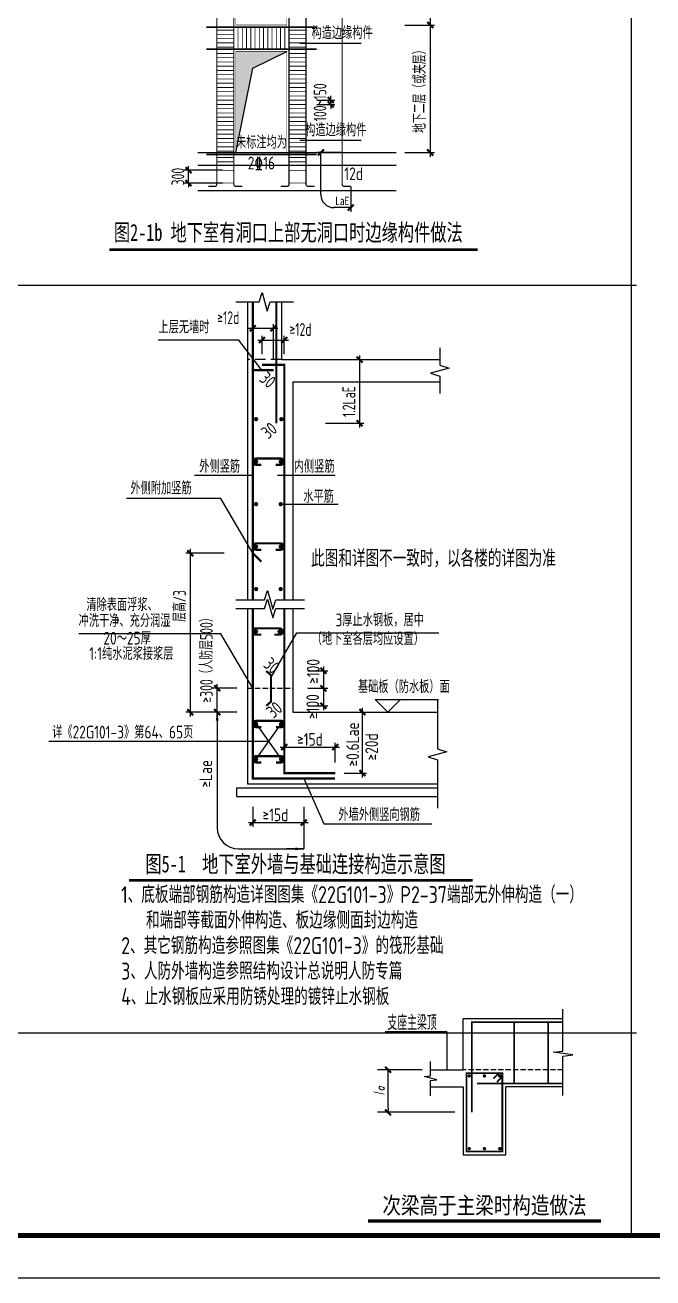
# Model space of a CAD drawing. Extents: x 698102 to 803227, y -138366 to 57555.
# Drawn here: x 760441 to 775212, y -138366 to -108868 of the extents above; entities that cross this region are included whole.
import ezdxf
from ezdxf.enums import TextEntityAlignment as Align

# ---------------------------------------------------------------- set-up
doc = ezdxf.new("R2010")
doc.units = 0
doc.header["$LTSCALE"] = 500
doc.linetypes.add('DASH', pattern=[0.35, 0.25, -0.1])
doc.linetypes.add('DASHED', pattern=[0.75, 0.5, -0.25])
doc.layers.get('0').update_dxf_attribs({"linetype": 'CONTINUOUS'})
doc.layers.get('Defpoints').update_dxf_attribs({"color": 1, "linetype": 'CONTINUOUS'})
doc.layers.add('_TSZ_PLOT_MARK', color=1, linetype='CONTINUOUS', plot=False)
for name, color, linetype in [('A-ANNO-TITLE', 4, 'CONTINUOUS'), ('BASE', 142, 'CONTINUOUS'), ('BURY', 14, 'CONTINUOUS'), ('DIM', 83, 'CONTINUOUS'), ('FLOOR', 113, 'CONTINUOUS'), ('gs-mbtu1', 221, 'CONTINUOUS'), ('HATCH', 251, 'CONTINUOUS'), ('REINL', 12, 'CONTINUOUS'), ('TAB', 132, 'CONTINUOUS'), ('TEXT', 7, 'CONTINUOUS'), ('THICK', 6, 'CONTINUOUS'), ('THIN', 131, 'CONTINUOUS'), ('WALL_DE', 25, 'CONTINUOUS'), ('文字__图名', 7, 'CONTINUOUS'), ('结-详图剖断线', 3, 'CONTINUOUS'), ('结-详图图名', 143, 'CONTINUOUS'), ('结-详图图块', 7, 'CONTINUOUS'), ('结-详图尺寸标高1', 3, 'CONTINUOUS'), ('结-详图文字', 81, 'CONTINUOUS'), ('结-详图板', 40, 'CONTINUOUS'), ('结-详图标注线', 254, 'CONTINUOUS'), ('结-详图梁1', 141, 'DASH'), ('结-详图梁2', 61, 'DASH'), ('结-详图钢筋1', 111, 'CONTINUOUS'), ('结-详图钢筋2', 11, 'CONTINUOUS'), ('结-详图钢筋3', 8, 'CONTINUOUS'), ('结-详图钢筋4', 231, 'CONTINUOUS'), ('结-说明文字不同字体', 4, 'CONTINUOUS')]:
    doc.layers.add(name, color=color, linetype=linetype)
doc.styles.add('HZ', font='simhei.ttf', dxfattribs={"width": 0.7})
doc.styles.add('ITALICC', font='italicc', dxfattribs={"width": 0.75, "height": 400})
doc.styles.add('TSSD', font='tssdeng.shx', dxfattribs={"width": 0.6, "bigfont": 'tssdchn.shx'})
doc.styles.add('TSSD_Dimension', font='Tssdeng.shx', dxfattribs={"width": 0.7, "bigfont": 'hztxt.shx'})
doc.styles.add('TSSD_Norm', font='tssdeng.shx', dxfattribs={"width": 0.8, "bigfont": 'hztxt.shx'})
doc.styles.add('TSSD_Rein', font='tssdeng.shx', dxfattribs={"width": 0.7, "bigfont": 'hztxt.shx'})
doc.styles.add('宋体', font='', dxfattribs={"width": 0.8})
doc.styles.add('黑体', font='simhei.ttf')
doc.styles.get('宋体').set_extended_font_data('SimSun')
doc.dimstyles.get("Standard").update_dxf_attribs({"dimtxt": 0.18, "dimasz": 0.18, "dimexe": 0.18, "dimexo": 0.0625, "dimgap": 0.09, "dimtad": 0, "dimtih": 1, "dimtoh": 1, "dimdec": 4, "dimzin": 0, "dimdsep": 46, "dimtxsty": 'Standard', "dimcen": 0.09, "dimadec": 0, "dimazin": 0, "dimtfac": 1, "dimtdec": 4, "dimtofl": 0, "dimtmove": 0, "dimatfit": 3, "dimfxl": 1, "dimtolj": 1, "dimtzin": 0, "dimarcsym": 0})
doc.dimstyles.new('TSSD_100_100', dxfattribs={"dimtxt": 300, "dimasz": 100, "dimexe": 100, "dimexo": 250, "dimgap": 100, "dimtad": 1, "dimdec": 0, "dimzin": 0, "dimdsep": 46, "dimtxsty": 'TSSD_Dimension', "dimblk": 'ARCHTICK', "dimcen": 0, "dimdle": 100, "dimclrt": 7, "dimadec": 0, "dimazin": 0, "dimtfac": 1, "dimtdec": 0, "dimtix": 1, "dimtmove": 2, "dimatfit": 3, "dimfxl": 800, "dimfxlon": 1, "dimtolj": 1, "dimtzin": 0, "dimarcsym": 0})
doc.dimstyles.new('XT', dxfattribs={"dimtxt": 300, "dimasz": 100, "dimexe": 250, "dimexo": 250, "dimgap": 100, "dimtad": 1, "dimdec": 0, "dimzin": 0, "dimdsep": 46, "dimtxsty": 'TSSD_Dimension', "dimblk": '_tsdbk', "dimcen": 0, "dimclrt": 7, "dimadec": 0, "dimazin": 0, "dimtfac": 1, "dimtdec": 0, "dimtix": 1, "dimtmove": 2, "dimatfit": 3, "dimldrblk": '_tsdbk', "dimfxl": 1, "dimtolj": 1, "dimtzin": 0, "dimarcsym": 0})

# ---------------------------------------------------------------- blocks, each defined once
blk = doc.blocks.new('_ArchTick')
at = {"color": 0, "linetype": 'ByBlock', "const_width": 0.5}
blk.add_lwpolyline([(-0.71, -0.71), (0.71, 0.71)], dxfattribs=at)
blk = doc.blocks.new('*D189')
at = {"layer": 'Defpoints', "color": 0, "transparency": 16777216}
for p in [(765593, -121302), (764326, -125045), (765894, -125045)]:
    blk.add_point(p, dxfattribs=at)
at = {"layer": 'DIM', "color": 0, "lineweight": -2, "transparency": 16777216}
for p, q in [((764326, -121202), (764326, -125145)), ((765126, -121302), (764226, -121302)), ((765126, -125045), (764226, -125045))]:
    blk.add_line(p, q, dxfattribs=at)
at = {"layer": 'DIM', "color": 0, "lineweight": -2, "transparency": 16777216, "xscale": 100, "yscale": 100, "zscale": 100}
for p, rotation in [((764326, -121302), 90), ((764326, -125045), 270)]:
    blk.add_blockref('_ArchTick', p, dxfattribs=dict(at, rotation=rotation))
at = {"layer": 'DIM', "color": 7, "transparency": 16777216, "insert": (764076, -122544), "char_height": 300, "attachment_point": 5, "rotation": 90, "style": 'TSSD_Dimension'}
blk.add_mtext('\\A1;层高/3', dxfattribs=at)
blk = doc.blocks.new('*D190')
at = {"layer": 'Defpoints', "color": 0, "transparency": 16777216}
for p in [(764960, -124484), (765675, -124484), (765675, -125045)]:
    blk.add_point(p, dxfattribs=at)
at = {"layer": 'DIM', "color": 0, "lineweight": -2, "transparency": 16777216}
for p, q in [((764960, -125145), (764960, -124384)), ((765425, -124484), (764860, -124484)), ((765425, -125045), (764860, -125045))]:
    blk.add_line(p, q, dxfattribs=at)
at = {"layer": 'DIM', "color": 0, "lineweight": -2, "transparency": 16777216, "xscale": 100, "yscale": 100, "zscale": 100}
for p, rotation in [((764960, -124484), 90), ((764960, -125045), 270)]:
    blk.add_blockref('_ArchTick', p, dxfattribs=dict(at, rotation=rotation))
at = {"layer": 'DIM', "color": 7, "transparency": 16777216, "insert": (764710, -123758), "char_height": 300, "attachment_point": 5, "rotation": 90, "style": 'TSSD_Dimension'}
blk.add_mtext('\\A1;≥300（人防层500）', dxfattribs=at)
blk = doc.blocks.new('*D191')
at = {"layer": 'Defpoints', "color": 0, "transparency": 16777216}
for p in [(767697, -125045), (768376, -125045), (767697, -126482)]:
    blk.add_point(p, dxfattribs=at)
at = {"layer": 'DIM', "color": 0, "lineweight": -2, "transparency": 16777216}
for p, q in [((767947, -125045), (768476, -125045)), ((768376, -126582), (768376, -124945)), ((767947, -126482), (768476, -126482))]:
    blk.add_line(p, q, dxfattribs=at)
at = {"layer": 'DIM', "color": 0, "lineweight": -2, "transparency": 16777216, "xscale": 100, "yscale": 100, "zscale": 100}
for p, rotation in [((768376, -125045), 90), ((768376, -126482), 270)]:
    blk.add_blockref('_ArchTick', p, dxfattribs=dict(at, rotation=rotation))
blk = doc.blocks.new('*D192')
at = {"layer": 'Defpoints', "color": 0, "transparency": 16777216}
for p in [(767739, -125868), (766539, -126482), (767739, -126482)]:
    blk.add_point(p, dxfattribs=at)
at = {"layer": 'DIM', "color": 0, "lineweight": -2, "transparency": 16777216}
for p, q in [((766439, -125868), (767839, -125868)), ((766539, -126232), (766539, -125768)), ((767739, -126232), (767739, -125768))]:
    blk.add_line(p, q, dxfattribs=at)
at = {"layer": 'DIM', "color": 0, "lineweight": -2, "transparency": 16777216, "xscale": 100, "yscale": 100, "zscale": 100, "rotation": 180}
blk.add_blockref('_ArchTick', (766539, -125868), dxfattribs=at)
at = {"layer": 'DIM', "color": 0, "lineweight": -2, "transparency": 16777216, "xscale": 100, "yscale": 100, "zscale": 100}
blk.add_blockref('_ArchTick', (767739, -125868), dxfattribs=at)
blk = doc.blocks.new('*D193')
at = {"layer": 'Defpoints', "color": 0, "transparency": 16777216}
for p in [(765800, -127028), (767000, -127028), (767000, -127645)]:
    blk.add_point(p, dxfattribs=at)
at = {"layer": 'DIM', "color": 0, "lineweight": -2, "transparency": 16777216}
for p, q in [((765800, -127278), (765800, -127745)), ((767000, -127278), (767000, -127745)), ((765700, -127645), (767100, -127645))]:
    blk.add_line(p, q, dxfattribs=at)
at = {"layer": 'DIM', "color": 0, "lineweight": -2, "transparency": 16777216, "xscale": 100, "yscale": 100, "zscale": 100, "rotation": 180}
blk.add_blockref('_ArchTick', (765800, -127645), dxfattribs=at)
at = {"layer": 'DIM', "color": 0, "lineweight": -2, "transparency": 16777216, "xscale": 100, "yscale": 100, "zscale": 100}
blk.add_blockref('_ArchTick', (767000, -127645), dxfattribs=at)
blk = doc.blocks.new('*D194')
at = {"layer": 'Defpoints', "color": 0, "transparency": 16777216}
for p in [(766845, -124072), (766845, -124484), (767461, -124484)]:
    blk.add_point(p, dxfattribs=at)
at = {"layer": 'DIM', "color": 0, "lineweight": -2, "transparency": 16777216}
for p, q in [((767095, -124072), (767561, -124072)), ((767461, -123972), (767461, -124584)), ((767095, -124484), (767561, -124484))]:
    blk.add_line(p, q, dxfattribs=at)
at = {"layer": 'DIM', "color": 0, "lineweight": -2, "transparency": 16777216, "xscale": 100, "yscale": 100, "zscale": 100}
for p, rotation in [((767461, -124072), 90), ((767461, -124484), 270)]:
    blk.add_blockref('_ArchTick', p, dxfattribs=dict(at, rotation=rotation))
blk = doc.blocks.new('*D195')
at = {"layer": 'Defpoints', "color": 0, "transparency": 16777216}
for p in [(766845, -124484), (766845, -124896), (767461, -124896)]:
    blk.add_point(p, dxfattribs=at)
at = {"layer": 'DIM', "color": 0, "lineweight": -2, "transparency": 16777216}
for p, q in [((767461, -124384), (767461, -124996)), ((767095, -124484), (767561, -124484)), ((767095, -124896), (767561, -124896))]:
    blk.add_line(p, q, dxfattribs=at)
at = {"layer": 'DIM', "color": 0, "lineweight": -2, "transparency": 16777216, "xscale": 100, "yscale": 100, "zscale": 100}
for p, rotation in [((767461, -124484), 90), ((767461, -124896), 270)]:
    blk.add_blockref('_ArchTick', p, dxfattribs=dict(at, rotation=rotation))
blk = doc.blocks.new('*D196')
at = {"layer": 'Defpoints', "color": 0, "transparency": 16777216}
for p in [(766350, -116744), (766350, -118244), (768309, -118244)]:
    blk.add_point(p, dxfattribs=at)
at = {"layer": 'DIM', "color": 0, "lineweight": -2, "transparency": 16777216}
for p, q in [((767509, -116744), (768409, -116744)), ((768309, -116644), (768309, -118344)), ((767509, -118244), (768409, -118244))]:
    blk.add_line(p, q, dxfattribs=at)
at = {"layer": 'DIM', "color": 0, "lineweight": -2, "transparency": 16777216, "xscale": 100, "yscale": 100, "zscale": 100}
for p, rotation in [((768309, -116744), 90), ((768309, -118244), 270)]:
    blk.add_blockref('_ArchTick', p, dxfattribs=dict(at, rotation=rotation))
at = {"layer": 'DIM', "color": 7, "transparency": 16777216, "insert": (768059, -117734), "char_height": 300, "attachment_point": 5, "rotation": 90, "style": 'TSSD_Dimension'}
blk.add_mtext('\\A1;1.2LaE', dxfattribs=at)
blk = doc.blocks.new('*D197')
at = {"layer": 'Defpoints', "color": 0, "transparency": 16777216}
for p in [(766539, -116285), (766016, -116869), (766539, -116869)]:
    blk.add_point(p, dxfattribs=at)
at = {"layer": 'DIM', "color": 0, "lineweight": -2, "transparency": 16777216}
for p, q in [((766016, -116619), (766016, -116185)), ((766539, -116619), (766539, -116185)), ((765916, -116285), (766639, -116285))]:
    blk.add_line(p, q, dxfattribs=at)
at = {"layer": 'DIM', "color": 0, "lineweight": -2, "transparency": 16777216, "xscale": 100, "yscale": 100, "zscale": 100, "rotation": 180}
blk.add_blockref('_ArchTick', (766016, -116285), dxfattribs=at)
at = {"layer": 'DIM', "color": 0, "lineweight": -2, "transparency": 16777216, "xscale": 100, "yscale": 100, "zscale": 100}
blk.add_blockref('_ArchTick', (766539, -116285), dxfattribs=at)
at = {"layer": 'DIM', "color": 7, "transparency": 16777216, "insert": (766921, -116035), "char_height": 300, "attachment_point": 5, "style": 'TSSD_Dimension'}
blk.add_mtext('\\A1;≥12d', dxfattribs=at)
blk = doc.blocks.new('*D198')
at = {"layer": 'Defpoints', "color": 0, "transparency": 16777216}
for p in [(766286, -116007), (765800, -116994), (766286, -116994)]:
    blk.add_point(p, dxfattribs=at)
at = {"layer": 'DIM', "color": 0, "lineweight": -2, "transparency": 16777216}
for p, q in [((765800, -116744), (765800, -115907)), ((766286, -116744), (766286, -115907)), ((765700, -116007), (766386, -116007))]:
    blk.add_line(p, q, dxfattribs=at)
at = {"layer": 'DIM', "color": 0, "lineweight": -2, "transparency": 16777216, "xscale": 100, "yscale": 100, "zscale": 100, "rotation": 180}
blk.add_blockref('_ArchTick', (765800, -116007), dxfattribs=at)
at = {"layer": 'DIM', "color": 0, "lineweight": -2, "transparency": 16777216, "xscale": 100, "yscale": 100, "zscale": 100}
blk.add_blockref('_ArchTick', (766286, -116007), dxfattribs=at)
at = {"layer": 'DIM', "color": 7, "transparency": 16777216, "insert": (765222, -115757), "char_height": 300, "attachment_point": 5, "style": 'TSSD_Dimension'}
blk.add_mtext('\\A1;≥12d', dxfattribs=at)
blk = doc.blocks.new('*D210')
at = {"layer": 'Defpoints', "color": 0, "transparency": 16777216}
for p in [(769126, -105867), (769126, -108867), (769973, -108867)]:
    blk.add_point(p, dxfattribs=at)
at = {"layer": 'DIM', "color": 0, "lineweight": -2, "transparency": 16777216}
for p, q in [((769376, -105867), (770073, -105867)), ((769973, -105767), (769973, -108967)), ((769376, -108867), (770073, -108867))]:
    blk.add_line(p, q, dxfattribs=at)
at = {"layer": 'DIM', "color": 0, "lineweight": -2, "transparency": 16777216, "xscale": 100, "yscale": 100, "zscale": 100}
for p, rotation in [((769973, -105867), 90), ((769973, -108867), 270)]:
    blk.add_blockref('_ArchTick', p, dxfattribs=dict(at, rotation=rotation))
at = {"layer": 'DIM', "color": 7, "transparency": 16777216, "insert": (769723, -107367), "char_height": 300, "attachment_point": 5, "rotation": 90, "style": 'TSSD_Dimension'}
blk.add_mtext('\\A1;地下一层', dxfattribs=at)
blk = doc.blocks.new('*D211')
at = {"layer": 'Defpoints', "color": 0, "transparency": 16777216}
for p in [(769126, -108867), (769126, -111867), (769973, -111867)]:
    blk.add_point(p, dxfattribs=at)
at = {"layer": 'DIM', "color": 0, "lineweight": -2, "transparency": 16777216}
for p, q in [((769973, -108767), (769973, -111967)), ((769376, -108867), (770073, -108867)), ((769376, -111867), (770073, -111867))]:
    blk.add_line(p, q, dxfattribs=at)
at = {"layer": 'DIM', "color": 0, "lineweight": -2, "transparency": 16777216, "xscale": 100, "yscale": 100, "zscale": 100}
for p, rotation in [((769973, -108867), 90), ((769973, -111867), 270)]:
    blk.add_blockref('_ArchTick', p, dxfattribs=dict(at, rotation=rotation))
at = {"layer": 'DIM', "color": 7, "transparency": 16777216, "insert": (769723, -110367), "char_height": 300, "attachment_point": 5, "rotation": 90, "style": 'TSSD_Dimension'}
blk.add_mtext('\\A1;地下二层（或夹层）', dxfattribs=at)
blk = doc.blocks.new('*D233')
at = {"layer": 'Defpoints', "color": 0, "transparency": 16777216}
for p in [(767052, -110637), (767052, -110737), (767632, -110637)]:
    blk.add_point(p, dxfattribs=at)
at = {"layer": 'DIM', "color": 0, "lineweight": -2, "transparency": 16777216}
for p, q in [((767632, -110637), (767632, -110537)), ((767302, -110637), (767732, -110637)), ((767302, -110737), (767732, -110737)), ((767632, -110737), (767632, -110637)), ((767632, -110737), (767632, -110837))]:
    blk.add_line(p, q, dxfattribs=at)
at = {"layer": 'DIM', "color": 0, "lineweight": -2, "transparency": 16777216, "xscale": 100, "yscale": 100, "zscale": 100}
for p, rotation in [((767632, -110637), 270), ((767632, -110737), 90)]:
    blk.add_blockref('_ArchTick', p, dxfattribs=dict(at, rotation=rotation))
at = {"layer": 'DIM', "color": 7, "transparency": 16777216, "insert": (767382, -110687), "char_height": 300, "attachment_point": 5, "rotation": 90, "style": 'TSSD_Dimension'}
blk.add_mtext('\\A1;100~150', dxfattribs=at)
blk = doc.blocks.new('*D234')
at = {"layer": 'Defpoints', "color": 0, "transparency": 16777216}
for p in [(764286, -112287), (765582, -112287), (765582, -112587)]:
    blk.add_point(p, dxfattribs=at)
at = {"layer": 'DIM', "color": 0, "lineweight": -2, "transparency": 16777216}
for p, q in [((765086, -112287), (764186, -112287)), ((764286, -112287), (764286, -112187)), ((764286, -112587), (764286, -112287)), ((765086, -112587), (764186, -112587)), ((764286, -112587), (764286, -112687))]:
    blk.add_line(p, q, dxfattribs=at)
at = {"layer": 'DIM', "color": 0, "lineweight": -2, "transparency": 16777216, "xscale": 100, "yscale": 100, "zscale": 100}
for p, rotation in [((764286, -112287), 270), ((764286, -112587), 90)]:
    blk.add_blockref('_ArchTick', p, dxfattribs=dict(at, rotation=rotation))
at = {"layer": 'DIM', "color": 7, "transparency": 16777216, "insert": (764036, -112437), "char_height": 300, "attachment_point": 5, "rotation": 90, "style": 'TSSD_Dimension'}
blk.add_mtext('\\A1;300', dxfattribs=at)
blk = doc.blocks.new('_tsdbk')
blk.add_line((-1, 0), (0, 0))
at = {"const_width": 0.5}
blk.add_lwpolyline([(-0.7, -0.7), (0.7, 0.7)], dxfattribs=at)
blk = doc.blocks.new('*D270')
at = {"layer": 'Defpoints', "color": 0, "transparency": 16777216}
for p in [(2283702, -663025), (2284702, -663025), (2285470, -664025)]:
    blk.add_point(p, dxfattribs=at)
at = {"layer": '结-详图尺寸标高1', "color": 0, "lineweight": -2, "transparency": 16777216}
for p, q in [((2284502, -663025), (2283452, -663025)), ((2283702, -663925), (2283702, -663125)), ((2285270, -664025), (2283452, -664025))]:
    blk.add_line(p, q, dxfattribs=at)
at = {"layer": '结-详图尺寸标高1', "color": 0, "lineweight": -2, "transparency": 16777216, "xscale": 100, "yscale": 100, "zscale": 100}
for p, rotation in [((2283702, -663025), 90), ((2283702, -664025), 270)]:
    blk.add_blockref('_tsdbk', p, dxfattribs=dict(at, rotation=rotation))
blk = doc.blocks.new('la')
at = {"layer": '结-说明文字不同字体', "style": 'ITALICC', "width": 0.75}
for s, height, p in [('l', 350, (-145, 0)), ('a', 250, (0, 0))]:
    blk.add_text(s, height=height, dxfattribs=at).set_placement(p)
blk = doc.blocks.new('h-8')
at = {"layer": '文字__图名', "const_width": 80}
blk.add_lwpolyline([(2283226.1, -666586.6), (2288713, -666586.6)], dxfattribs=at)
at = {"layer": '结-详图剖断线'}
for points in [[(2287816.1, -663632.5), (2287816.1, -662706.1), (2288049.4, -662671.6), (2287583.4, -662608.9), (2287816.1, -662583.2), (2287816.1, -661598.2)], [(2284701.9, -663636.3), (2284701.9, -663273.1), (2284845.3, -663263.2), (2284560.5, -663184.4), (2284701.9, -663168.5), (2284701.9, -662825.9)]]:
    blk.add_lwpolyline(points, dxfattribs=at)
at = {"layer": '结-详图板', "linetype": 'DASH'}
blk.add_line((2287816.1, -663025.3), (2285469.5, -663025.3), dxfattribs=at)
at = {"layer": '结-详图板'}
blk.add_line((2284701.9, -663425.3), (2285469.5, -663425.3), dxfattribs=at)
at = {"layer": '结-详图标注线'}
for q in [(2283633.9, -662130.7), (2285085.7, -663025.3)]:
    blk.add_line((2285085.7, -662130.7), q, dxfattribs=at)
at = {"layer": '结-详图梁1', "linetype": 'Continuous'}
blk.add_line((2284701.9, -663025.3), (2285469.5, -663025.3), dxfattribs=at)
blk.add_lwpolyline([(2285469.5, -663425.3), (2285469.5, -665025.3), (2286469.5, -665025.3), (2286469.5, -663425.3)], dxfattribs=at)
at = {"layer": '结-详图梁2', "linetype": 'Continuous'}
for p, q in [((2285469.5, -663025.3), (2285469.5, -661825.3)), ((2287816.1, -661825.3), (2285469.5, -661825.3)), ((2287816.1, -663425.3), (2286469.5, -663425.3))]:
    blk.add_line(p, q, dxfattribs=at)
at = {"layer": '结-详图钢筋1', "const_width": 40}
for points in [[(2287816.1, -661905.3), (2285668.7, -661905.3), (2285668.7, -664025.3)], [(2287816.1, -663345.3), (2285797.6, -663345.3)]]:
    blk.add_lwpolyline(points, dxfattribs=at)
at = {"layer": '结-详图钢筋2', "const_width": 40}
for points in [[(2286669.5, -661905.3), (2286669.5, -663345.3)], [(2287469.5, -661905.3), (2287469.5, -663345.3)]]:
    blk.add_lwpolyline(points, dxfattribs=at)
at = {"layer": '结-详图钢筋3', "const_width": 40}
blk.add_lwpolyline([(2285549.5, -663105.3), (2286389.5, -663105.3), (2286389.5, -664945.3), (2285549.5, -664945.3)], close=True, dxfattribs=at)
for points in [[(2286308.4, -663105.3), (2286181.1, -663232.6)], [(2286389.5, -663186.4), (2286262.3, -663313.7)]]:
    blk.add_lwpolyline(points, dxfattribs=at)
for points in [[(2285949.5, -663167.5, 1), (2285989.5, -663167.5, 1)], [(2286348.8, -663167.5, -1), (2286308.8, -663167.5, -1)], [(2285590.3, -664883, -1), (2285630.3, -664883, -1)], [(2285949.5, -664883, -1), (2285989.5, -664883, -1)], [(2286348.8, -664883, 1), (2286308.8, -664883, 1)]]:
    blk.add_lwpolyline(points, format="xyb", close=True, dxfattribs=at)
at = {"layer": '结-详图钢筋4', "const_width": 40}
blk.add_lwpolyline([(2285590.3, -663167.5, 1), (2285630.3, -663167.5, 1)], format="xyb", close=True, dxfattribs=at)
at = {"layer": '结-详图图块', "xscale": 0.7142857142857147, "yscale": 0.7142857142857147, "zscale": 0.7142857142857147, "rotation": 90}
blk.add_blockref('la', (2283607.9, -663523.6), dxfattribs=at)
at = {"layer": '文字__图名', "style": 'HZ', "width": 0.8}
blk.add_text('次梁高于主梁时构造做法', height=400, dxfattribs=at).set_placement((2285969.6, -666416.6), align=Align.CENTER)
at = {"layer": '结-详图图名', "color": 7, "style": 'TSSD', "width": 0.7}
blk.add_text('方标世纪', height=0.35, dxfattribs=at).set_placement((2285969.5, -666586.6), align=Align.CENTER)
at = {"layer": '结-详图文字', "style": 'TSSD', "width": 0.7}
blk.add_text('支座主梁顶', height=350, dxfattribs=at).set_placement((2283684.2, -662090.3))
at = {"layer": '结-说明文字不同字体', "style": 'ITALICC', "width": 0.75}
for s, height, p in [('a', 178.6, (2283607.9, -663523.6)), ('a', 178.6, (2283607.9, -663523.6)), ('a', 178.6, (2283607.9, -663523.6)), ('l', 250, (2283607.9, -663626.8)), ('l', 250, (2283607.9, -663626.8)), ('l', 250, (2283607.9, -663626.8))]:
    blk.add_text(s, height=height, rotation=90, dxfattribs=at).set_placement(p)
at = {"layer": '结-详图尺寸标高1'}
dim = blk.add_linear_dim(base=(2283702.1, -663025.3), p1=(2285469.5, -664025.3), p2=(2284701.9, -663025.3), angle=270, text=' ', dimstyle='XT', override={"dimtxt": 350, "dimexo": 200, "dimlfac": 0.25}, dxfattribs=at)
dim.commit()
dim.dimension.update_dxf_attribs({"geometry": '*D270', "text_midpoint": (2283702.1, -663525.3)})

msp = doc.modelspace()

# ---------------------------------------------------------------- hatches: boundary and pattern name
at = {"layer": 'HATCH'}
h = msp.add_hatch(color=256, dxfattribs=at)
h.paths.add_polyline_path([(766001.54, -109786.72), (766601.54, -109486.72), (766001.54, -109486.72)])
h.paths.add_polyline_path([(765401.54, -109486.72), (765401.54, -111866.72), (765801.54, -109886.72), (766001.54, -109786.72), (766001.54, -109486.72)])

# ---------------------------------------------------------------- linework, layer by layer
at = {"layer": '_TSZ_PLOT_MARK'}
msp.add_lwpolyline([(698101.92, -138366.22), (803226.92, -138366.22), (803226.92, -78966.22), (698101.92, -78966.22)], close=True, dxfattribs=at)
at = {"layer": 'A-ANNO-TITLE'}
msp.add_lwpolyline([(698101.92, -138366.22), (803226.92, -138366.22), (803226.92, -78966.22), (698101.92, -78966.22)], close=True, dxfattribs=at)
at = {"layer": 'A-ANNO-TITLE', "const_width": 120}
msp.add_lwpolyline([(700601.92, -137366.22), (802226.92, -137366.22), (802226.92, -79966.22), (700601.92, -79966.22)], close=True, dxfattribs=at)
at = {"layer": 'BASE', "linetype": 'DASH'}
msp.add_line((765675.49, -124484.07), (766738.64, -124484.07), dxfattribs=at)
at = {"layer": 'BASE'}
for p, q in [((766738.64, -125044.68), (770144.95, -125044.68)), ((765416.73, -126826.12), (770144.95, -126826.12)), ((765416.73, -126826.12), (765416.73, -127027.77)), ((765675.49, -126732.18), (770144.95, -126732.18)), ((765416.73, -127027.77), (770144.95, -127027.77))]:
    msp.add_line(p, q, dxfattribs=at)
at = {"layer": 'BURY', "linetype": 'DASH', "const_width": 50}
msp.add_lwpolyline([(766114.23, -124071.91), (766228.41, -124179.57), (766228.41, -124795.61), (766114.23, -124896.23)], dxfattribs=at)
at = {"layer": 'DIM'}
for p, q in [((767901.54, -111866.72), (767301.54, -111866.72)), ((767401.54, -112866.72), (767401.54, -111866.72)), ((768101.54, -112666.72), (768101.54, -113266.72)), ((768101.54, -113166.72), (767701.54, -113166.72)), ((764430.49, -119463.76), (765800.49, -119463.76)), ((766379, -119463.76), (767733.28, -119463.76)), ((766454, -120147.1), (767808.28, -120147.1)), ((768976.46, -125044.68), (768676.46, -124744.68)), ((768676.46, -124744.68), (769276.46, -124744.68)), ((768976.46, -125044.68), (769276.46, -124744.68)), ((769276.46, -124744.68), (770164.92, -124744.68)), ((765178.48, -125044.68), (764724.85, -125044.68)), ((764959.86, -125144.68), (764959.86, -127765.3)), ((765875.49, -126155.02), (766463.64, -125323.88)), ((765875.49, -125323.88), (766463.64, -126155.02)), ((766169.57, -125739.45), (760999.34, -125739.45)), ((767000.49, -126607.18), (767469.12, -127674.59)), ((767469.12, -127674.59), (770013.27, -127674.59)), ((767000.49, -127745.27), (767000.49, -128265.3)), ((765459.86, -128265.3), (767000.49, -128265.3))]:
    msp.add_line(p, q, dxfattribs=at)
for points in [[(765800.49, -121301.56), (765046.56, -120015.14), (762826.65, -120015.14)], [(765395.49, -122402.71), (766077.07, -122402.71), (766147.07, -122182.71), (766267.07, -122622.71), (766337.07, -122402.71), (767018.64, -122402.71)], [(765395.49, -122602.71), (766077.07, -122602.71), (766147.07, -122382.71), (766267.07, -122822.71), (766337.07, -122602.71), (767018.64, -122602.71)], [(765800.49, -124484.07), (765046.56, -123197.65), (761708.7, -123197.65)], [(766228.41, -124218.34), (766836.72, -123180.39), (770174.58, -123180.39)]]:
    msp.add_lwpolyline(points, dxfattribs=at)
for centre, radius in [((767701.54, -112866.72), 300), ((765459.86, -127765.3), 500)]:
    msp.add_arc(centre, radius, 180, 270, dxfattribs=at)
at = {"layer": 'FLOOR'}
for p, q in [((766475.49, -116743.87), (770197.99, -116743.87)), ((766738.64, -117266.1), (770197.99, -117266.1))]:
    msp.add_line(p, q, dxfattribs=at)
at = {"layer": 'HATCH'}
msp.add_lwpolyline([(765401.54, -111866.72), (765801.54, -109886.72), (766601.54, -109486.72)], dxfattribs=at)
at = {"layer": 'REINL'}
for points, const_width in [([(764951.54, -105286.72), (764951.54, -112616.72, -0.41421356), (764901.54, -112666.72), (764751.54, -112666.72)], 30), ([(765551.54, -112666.72), (765401.54, -112666.72, -0.41421356), (765351.54, -112616.72), (765351.54, -105286.72)], 30), ([(766451.54, -112666.72), (766601.54, -112666.72, 0.41421356), (766651.54, -112616.72), (766651.54, -105286.72)], 30), ([(767051.54, -105286.72), (767051.54, -112616.72, 0.41421356), (767101.54, -112666.72), (767251.54, -112666.72)], 30), ([(767901.54, -105286.72), (767901.54, -112616.72, 0.41421356), (767951.54, -112666.72), (768101.54, -112666.72)], 30), ([(765995.49, -119222.1), (765875.49, -119222.1, -1), (765875.49, -119072.1), (766454, -119072.1, -1), (766454, -119222.1), (766334, -119222.1)], 50), ([(765995.49, -121222.1), (765875.49, -121222.1, -1), (765875.49, -121072.1), (766454, -121072.1, -1), (766454, -121222.1), (766334, -121222.1)], 50), ([(765995.49, -123222.1), (765875.49, -123222.1, -1), (765875.49, -123072.1), (766427.28, -123072.1, -1), (766427.28, -123222.1), (766307.28, -123222.1)], 50), ([(765995.49, -125398.88), (765875.49, -125398.88, -1), (765875.49, -125248.88), (766463.64, -125248.88, -1), (766463.64, -125398.88), (766343.64, -125398.88)], 50), ([(765995.49, -126230.02), (765875.49, -126230.02, -1), (765875.49, -126080.02), (766463.64, -126080.02, -1), (766463.64, -126230.02), (766343.64, -126230.02)], 50)]:
    msp.add_lwpolyline(points, format="xyb", dxfattribs=dict(at, const_width=const_width))
for points, const_width in [([(767301.54, -108916.72), (764701.54, -108916.72)], 40), ([(764951.54, -108986.72), (765351.54, -108986.72)], 20), ([(764951.54, -109086.72), (765351.54, -109086.72)], 20), ([(765451.54, -108916.72), (765451.54, -109436.72)], 20), ([(765551.54, -108916.72), (765551.54, -109436.72)], 20), ([(765651.54, -108916.72), (765651.54, -109436.72)], 20), ([(765751.54, -108916.72), (765751.54, -109436.72)], 20), ([(765851.54, -108916.72), (765851.54, -109436.72)], 20), ([(765951.54, -108916.72), (765951.54, -109436.72)], 20), ([(766051.54, -108916.72), (766051.54, -109436.72)], 20), ([(766151.54, -108916.72), (766151.54, -109436.72)], 20), ([(766251.54, -108916.72), (766251.54, -109436.72)], 20), ([(766351.54, -108916.72), (766351.54, -109436.72)], 20), ([(766451.54, -108916.72), (766451.54, -109436.72)], 20), ([(766551.54, -108916.72), (766551.54, -109436.72)], 20), ([(766651.54, -108986.72), (767051.54, -108986.72)], 20), ([(766651.54, -109086.72), (767051.54, -109086.72)], 20), ([(767301.54, -109436.72), (764701.54, -109436.72)], 40), ([(764951.54, -109186.72), (765351.54, -109186.72)], 20), ([(764951.54, -109286.72), (765351.54, -109286.72)], 20), ([(764951.54, -109386.72), (765351.54, -109386.72)], 20), ([(766651.54, -109186.72), (767051.54, -109186.72)], 20), ([(766651.54, -109286.72), (767051.54, -109286.72)], 20), ([(766651.54, -109386.72), (767051.54, -109386.72)], 20), ([(764951.54, -109536.72), (765351.54, -109536.72)], 20), ([(764951.54, -109636.72), (765351.54, -109636.72)], 20), ([(764951.54, -109736.72), (765351.54, -109736.72)], 20), ([(767051.54, -109536.72), (766651.54, -109536.72)], 20), ([(767051.54, -109636.72), (766651.54, -109636.72)], 20), ([(767051.54, -109736.72), (766651.54, -109736.72)], 20), ([(764951.54, -109836.72), (765351.54, -109836.72)], 20), ([(764951.54, -109936.72), (765351.54, -109936.72)], 20), ([(764951.54, -110036.72), (765351.54, -110036.72)], 20), ([(767051.54, -109836.72), (766651.54, -109836.72)], 20), ([(767051.54, -109936.72), (766651.54, -109936.72)], 20), ([(767051.54, -110036.72), (766651.54, -110036.72)], 20), ([(764951.54, -110136.72), (765351.54, -110136.72)], 20), ([(764951.54, -110236.72), (765351.54, -110236.72)], 20), ([(767051.54, -110136.72), (766651.54, -110136.72)], 20), ([(767051.54, -110236.72), (766651.54, -110236.72)], 20), ([(764951.54, -110336.72), (765351.54, -110336.72)], 20), ([(764951.54, -110436.72), (765351.54, -110436.72)], 20), ([(764951.54, -110536.72), (765351.54, -110536.72)], 20), ([(764951.54, -110536.72), (765351.54, -110536.72)], 20), ([(767051.54, -110336.72), (766651.54, -110336.72)], 20), ([(767051.54, -110436.72), (766651.54, -110436.72)], 20), ([(767051.54, -110536.72), (766651.54, -110536.72)], 20), ([(767051.54, -110536.72), (766651.54, -110536.72)], 20), ([(764951.54, -110636.72), (765351.54, -110636.72)], 20), ([(764951.54, -110736.72), (765351.54, -110736.72)], 20), ([(764951.54, -110836.72), (765351.54, -110836.72)], 20), ([(767051.54, -110636.72), (766651.54, -110636.72)], 20), ([(767051.54, -110736.72), (766651.54, -110736.72)], 20), ([(767051.54, -110836.72), (766651.54, -110836.72)], 20), ([(764951.54, -110936.72), (765351.54, -110936.72)], 20), ([(764951.54, -111036.72), (765351.54, -111036.72)], 20), ([(764951.54, -111136.72), (765351.54, -111136.72)], 20), ([(767051.54, -110936.72), (766651.54, -110936.72)], 20), ([(767051.54, -111036.72), (766651.54, -111036.72)], 20), ([(767051.54, -111136.72), (766651.54, -111136.72)], 20), ([(764951.54, -111236.72), (765351.54, -111236.72)], 20), ([(764951.54, -111336.72), (765351.54, -111336.72)], 20), ([(764951.54, -111436.72), (765351.54, -111436.72)], 20), ([(767051.54, -111236.72), (766651.54, -111236.72)], 20), ([(767051.54, -111336.72), (766651.54, -111336.72)], 20), ([(767051.54, -111436.72), (766651.54, -111436.72)], 20), ([(764951.54, -111536.72), (765351.54, -111536.72)], 20), ([(764951.54, -111636.72), (765351.54, -111636.72)], 20), ([(764951.54, -111736.72), (765351.54, -111736.72)], 20), ([(767051.54, -111536.72), (766651.54, -111536.72)], 20), ([(767051.54, -111636.72), (766651.54, -111636.72)], 20), ([(767051.54, -111736.72), (766651.54, -111736.72)], 20), ([(767301.54, -111916.72), (764701.54, -111916.72)], 40), ([(764951.54, -111836.72), (765351.54, -111836.72)], 20), ([(764951.54, -111986.72), (765351.54, -111986.72)], 20), ([(764951.54, -112086.72), (765351.54, -112086.72)], 20), ([(767051.54, -111836.72), (766651.54, -111836.72)], 20), ([(766651.54, -111986.72), (767051.54, -111986.72)], 20), ([(766651.54, -112086.72), (767051.54, -112086.72)], 20), ([(764951.54, -112286.72), (765351.54, -112286.72)], 20), ([(766651.54, -112286.72), (767051.54, -112286.72)], 20), ([(764951.54, -112586.72), (765351.54, -112586.72)], 20), ([(766651.54, -112586.72), (767051.54, -112586.72)], 20), ([(765800.49, -122402.71), (765800.49, -115383.43)], 50), ([(766350.49, -118243.87), (766350.49, -115383.43)], 50), ([(766016.48, -116868.87), (766538.64, -116868.87), (766538.64, -122402.71)], 50), ([(765800.49, -121301.56), (766000.49, -121501.56)], 50), ([(765800.49, -122602.71), (765800.49, -126607.18), (767732.62, -126607.18)], 50), ([(766538.64, -122602.71), (766538.64, -126482.18), (767738.64, -126482.18)], 50)]:
    msp.add_lwpolyline(points, dxfattribs=dict(at, const_width=const_width))
at = {"layer": 'REINL', "linetype": 'DASHED', "ltscale": 0.25, "const_width": 50}
msp.add_lwpolyline([(766286.15, -116993.87), (765800.49, -116993.87)], dxfattribs=at)
at = {"layer": 'REINL', "const_width": 50}
for points in [[(765850.49, -118147.1, 1), (765900.49, -118147.1, 1)], [(766444.08, -118147.1, 1), (766494.08, -118147.1, 1)], [(765850.49, -119147.1, 1), (765900.49, -119147.1, 1)], [(766429, -119147.1, 1), (766479, -119147.1, 1)], [(765850.49, -120147.1, 1), (765900.49, -120147.1, 1)], [(766429, -120147.1, 1), (766479, -120147.1, 1)], [(765850.49, -121147.1, 1), (765900.49, -121147.1, 1)], [(766429, -121147.1, 1), (766479, -121147.1, 1)], [(765850.49, -122147.1, 1), (765900.49, -122147.1, 1)], [(766429, -122147.1, 1), (766479, -122147.1, 1)], [(765850.49, -123147.1, 1), (765900.49, -123147.1, 1)], [(766402.28, -123147.1, 1), (766452.28, -123147.1, 1)], [(765850.49, -125323.88, 1), (765900.49, -125323.88, 1)], [(766438.64, -125323.88, 1), (766488.64, -125323.88, 1)], [(765850.49, -126155.02, 1), (765900.49, -126155.02, 1)], [(766438.64, -126155.02, 1), (766488.64, -126155.02, 1)]]:
    msp.add_lwpolyline(points, format="xyb", close=True, dxfattribs=at)
at = {"layer": 'TAB'}
for p, q in [((774701.92, -79966.22), (774701.92, -137366.22)), ((759881.92, -132591.38), (774823.38, -132591.38)), ((759881.92, -137366.22), (795726.92, -137366.22))]:
    msp.add_line(p, q, dxfattribs=at)
msp.add_lwpolyline([(774823.38, -114999.55), (759881.92, -114999.55), (759881.92, -102723.37), (774823.38, -102723.37)], dxfattribs=at)
at = {"layer": 'TEXT'}
for points in [[(766901.54, -109290.5), (768351.54, -109290.5)], [(766901.54, -111576.72), (768351.54, -111576.72)]]:
    msp.add_lwpolyline(points, dxfattribs=at)
at = {"layer": 'THICK', "color": 161, "const_width": 63}
for points in [[(762426.01, -114152.47), (771091.67, -114152.47)], [(762884.49, -129002.32), (770970.93, -129002.32)]]:
    msp.add_lwpolyline(points, dxfattribs=at)
at = {"layer": 'THIN'}
for points in [[(765395.49, -115383.43), (765945.49, -115383.43), (766015.49, -115163.43), (766135.49, -115603.43), (766205.49, -115383.43), (766755.49, -115383.43)], [(770197.99, -116463.87), (770197.99, -116874.99), (770417.99, -116944.99), (769977.99, -117064.99), (770197.99, -117134.99), (770197.99, -117546.1)], [(770144.95, -124764.68), (770144.95, -125906.23), (770364.95, -125976.23), (769924.95, -126096.23), (770144.95, -126166.23), (770144.95, -127307.77)]]:
    msp.add_lwpolyline(points, dxfattribs=at)
at = {"layer": 'WALL_DE'}
for p, q in [((765675.49, -115383.43), (765675.49, -122402.71)), ((766475.49, -115383.43), (766475.49, -116743.87)), ((766738.64, -117266.1), (766738.64, -122402.71)), ((765675.49, -122602.71), (765675.49, -126732.18)), ((766738.64, -122602.71), (766738.64, -125044.68))]:
    msp.add_line(p, q, dxfattribs=at)
at = {"layer": 'WALL_DE', "linetype": 'DASHED'}
msp.add_line((766475.49, -116743.87), (765675.49, -116743.87), dxfattribs=at)
at = {"layer": 'WALL_DE', "const_width": 10}
for points in [[(765401.54, -108866.72), (765401.54, -106486.72), (766601.54, -106486.72), (766601.54, -108866.72), (765401.54, -108866.72)], [(765401.54, -111866.72), (765401.54, -109486.72), (766601.54, -109486.72), (766601.54, -111866.72), (765401.54, -111866.72)]]:
    msp.add_lwpolyline(points, dxfattribs=at)
at = {"layer": 'WALL_DE'}
for points in [[(764501.54, -111866.72), (769172.94, -111866.72)], [(764501.54, -112166.72), (769172.94, -112166.72)], [(764501.54, -112766.72), (769172.94, -112766.72)]]:
    msp.add_lwpolyline(points, dxfattribs=at)

# ---------------------------------------------------------------- block references
at = {"layer": 'DIM', "extrusion": (0, 0, -1), "xscale": 100, "yscale": 100, "zscale": -100, "rotation": 270}
msp.add_blockref('_ArchTick', (-767401.54, -111866.72), dxfattribs=at)
at = {"layer": 'DIM', "extrusion": (0, 0, -1), "xscale": -100, "yscale": 100, "zscale": -100}
msp.add_blockref('_ArchTick', (-768101.54, -113166.72), dxfattribs=at)
at = {"layer": 'gs-mbtu1'}
msp.add_blockref('h-8', (-1514720.45, 529559), dxfattribs=at)

# ---------------------------------------------------------------- texts
at = {"layer": 'DIM', "style": '宋体', "width": 0.8}
msp.add_text('LaE', height=200, dxfattribs=at).set_placement((767901.54, -113166.72), align=Align.BOTTOM_CENTER)
at = {"layer": 'TEXT', "style": 'TSSD_Norm', "width": 0.8}
for s, p in [('构造边缘构件', (768619.28, -109290.5)), ('构造边缘构件', (768470.9, -111576.72)), ('上层无墙时', (764778.16, -116219.36)), ('清除表面浮浆、', (763563.11, -122753.22)), ('冲洗干净、充分润湿', (763861.28, -123129.29)), ('3厚止水钢板，居中', (769825.83, -123114.62)), ('20～25厚', (763398.77, -123543.75)), ('（地下室各层均应设置）', (769825.83, -123556.97)), ('1:1纯水泥浆接浆层', (763931.62, -123905.31)), ('基础板（防水板）面', (770432.23, -124684.68))]:
    msp.add_text(s, height=300, dxfattribs=at).set_placement(p, align=Align.BOTTOM_RIGHT)
msp.add_text('未标注均为', height=300, dxfattribs=at).set_placement((766001.54, -111866.72), align=Align.BOTTOM_CENTER)
msp.add_text('2%%13216', height=300, dxfattribs=at).set_placement((766001.54, -111966.72), align=Align.TOP_CENTER)
msp.add_text('12d', height=300, dxfattribs=at).set_placement((767951.54, -112609.07), align=Align.BOTTOM_LEFT)
at = {"layer": 'TEXT', "ltscale": 99, "style": 'TSSD_Norm', "width": 0.8}
for s, rotation, p in [('30', 318.61129, (765932.72, -117229.82)), ('30', 40.859974, (766159.75, -118630.58)), ('30', 319.140026, (766025.07, -123957.08)), ('≥100', 90, (767369.11, -124377.86)), ('≥100', 90, (767359.36, -125205.27)), ('30', 41.38871, (766283.91, -125206.78))]:
    msp.add_text(s, height=300, rotation=rotation, dxfattribs=at).set_placement(p)
at = {"layer": 'TEXT', "width": 0.8}
for s, height, style, p in [('外侧竖筋', 300, 'TSSD_Norm', (764537.8, -119406.73)), ('内侧竖筋', 300, 'TSSD_Norm', (766763.82, -119406.73)), ('外侧附加竖筋', 300, 'TSSD_Norm', (762919.75, -119919.16)), ('水平筋', 300, 'TSSD_Norm', (766986.53, -120115.35)), ('详《22G101-3》第64、65页', 300, 'TSSD_Norm', (761078.15, -125665.3)), ('≥15d', 300, 'TSSD_Rein', (766840.11, -125835.84)), ('≥15d', 300, 'TSSD_Rein', (766026.95, -127613.23)), ('外墙外侧竖向钢筋', 300, 'TSSD_Norm', (767812.17, -127605.1)), ('1、底板端部钢筋构造详图图集《22G101-3》P2-37端部无外伸构造（一）  ', 400, 'TSSD_Norm', (762702.33, -129541.95)), ('   和端部等截面外伸构造、板边缘侧面封边构造', 400, 'TSSD_Norm', (762702.33, -130141.95)), ('2、其它钢筋构造参照图集《22G101-3》的筏形基础', 400, 'TSSD_Norm', (762702.33, -130741.95)), ('3、人防外墙构造参照结构设计总说明人防专篇', 400, 'TSSD_Norm', (762702.33, -131341.95)), ('4、止水钢板应采用防锈处理的镀锌止水钢板', 400, 'TSSD_Norm', (762702.33, -131941.95))]:
    msp.add_text(s, height=height, dxfattribs=dict(at, style=style)).set_placement(p)
at = {"layer": 'TEXT', "color": 2, "style": 'TSSD_Norm', "width": 0.8}
msp.add_text('此图和详图不一致时，以各楼的详图为准', height=400, dxfattribs=at).set_placement((767169.91, -121626.27))
at = {"layer": 'TEXT', "style": 'TSSD_Rein', "width": 0.8}
for s, p in [('≥0.6Lae', (768298.57, -126325.8)), ('≥20d', (768745.01, -126182.33)), ('≥Lae', (764841.07, -126819.84))]:
    msp.add_text(s, height=300, rotation=90, dxfattribs=at).set_placement(p)
at = {"layer": 'THICK', "color": 161, "width": 0.7}
for s, style, p in [('图2-1b 地下室有洞口上部无洞口时边缘构件做法 ', '宋体', (762529.09, -113950)), ('图5-1  地下室外墙与基础连接构造示意图', '黑体', (763270.75, -128818.7))]:
    msp.add_text(s, height=400, dxfattribs=dict(at, style=style)).set_placement(p)

# ---------------------------------------------------------------- dimensions: what is measured, and where the dimension line sits
at = {"layer": 'DIM'}
for p1, p2, text, picture, middle in [((769125.9, -105866.72), (769125.9, -108866.72), '地下一层', '*D210', (769722.94, -107366.72)), ((769125.9, -108866.72), (769125.9, -111866.72), '地下二层（或夹层）', '*D211', (769722.94, -110366.72))]:
    dim = msp.add_aligned_dim(p1=p1, p2=p2, distance=847.04, text=text, dimstyle='TSSD_100_100', dxfattribs=at)
    dim.commit()
    dim.dimension.update_dxf_attribs({"geometry": picture, "text_midpoint": middle})
for base, p1, p2, text, picture, middle in [((767631.86, -110636.72), (767051.54, -110736.72), (767051.54, -110636.72), '100~150', '*D233', (767381.86, -110686.72)), ((767460.61, -124484.07), (766845.34, -124071.91), (766845.34, -124484.07), ' ', '*D194', (767460.61, -124277.99)), ((767460.61, -124896.23), (766845.34, -124484.07), (766845.34, -124896.23), ' ', '*D195', (767460.61, -124690.15)), ((768376.48, -125044.68), (767696.77, -126482.18), (767696.77, -125044.68), ' ', '*D191', (768376.48, -125763.43))]:
    dim = msp.add_linear_dim(base=base, p1=p1, p2=p2, angle=90, text=text, dimstyle='TSSD_100_100', dxfattribs=at)
    dim.commit()
    dim.dimension.update_dxf_attribs({"geometry": picture, "text_midpoint": middle})
dim = msp.add_linear_dim(base=(764285.89, -112286.72), p1=(765581.54, -112586.72), p2=(765581.54, -112286.72), angle=90, dimstyle='TSSD_100_100', dxfattribs=at)
dim.commit()
dim.dimension.update_dxf_attribs({"geometry": '*D234', "text_midpoint": (764035.89, -112436.72)})
for base, p1, p2, picture, middle in [((766286.15, -116007.17), (765800.49, -116993.87), (766286.15, -116993.87), '*D198', (765222.3, -115757.17)), ((766538.64, -116285.13), (766016.48, -116868.87), (766538.64, -116868.87), '*D197', (766921.39, -116035.13))]:
    dim = msp.add_linear_dim(base=base, p1=p1, p2=p2, text='≥12d', dimstyle='TSSD_100_100', dxfattribs=at)
    dim.commit()
    dim.dimension.update_dxf_attribs({"geometry": picture, "text_midpoint": middle, "dimtype": 160})
for base, p1, p2, text, picture, middle in [((768308.61, -118243.87), (766350.49, -116743.87), (766350.49, -118243.87), '1.2LaE', '*D196', (768058.61, -117733.81)), ((764326.21, -125044.68), (765593.22, -121301.56), (765893.72, -125044.68), '层高/3', '*D189', (764076.21, -122544.31)), ((764959.86, -124484.07), (765675.49, -125044.68), (765675.49, -124484.07), '≥300（人防层500）', '*D190', (764709.86, -123758.21))]:
    dim = msp.add_linear_dim(base=base, p1=p1, p2=p2, angle=90, text=text, dimstyle='TSSD_100_100', dxfattribs=at)
    dim.commit()
    dim.dimension.update_dxf_attribs({"geometry": picture, "text_midpoint": middle, "dimtype": 160})
for base, p1, p2, picture, middle in [((767738.64, -125867.88), (766538.64, -126482.18), (767738.64, -126482.18), '*D192', (767138.64, -125867.88)), ((767000.49, -127645.27), (765800.49, -127027.77), (767000.49, -127027.77), '*D193', (766400.49, -127645.27))]:
    dim = msp.add_linear_dim(base=base, p1=p1, p2=p2, text=' ', dimstyle='TSSD_100_100', dxfattribs=at)
    dim.commit()
    dim.dimension.update_dxf_attribs({"geometry": picture, "text_midpoint": middle})

# ---------------------------------------------------------------- leaders
msp.add_leader([(766012.02, -116993.87), (765469.06, -116285.13), (763568.27, -116285.13)], dimstyle='TSSD_100_100', dxfattribs=at)
for points in [[(764959.86, -125044.68), (764959.86, -125464.68)], [(767000.49, -128265.3), (766580.49, -128265.3)]]:
    msp.add_leader(points, dimstyle='Standard', override={"dimasz": 200}, dxfattribs=at)

doc.saveas('drawing.dxf')
